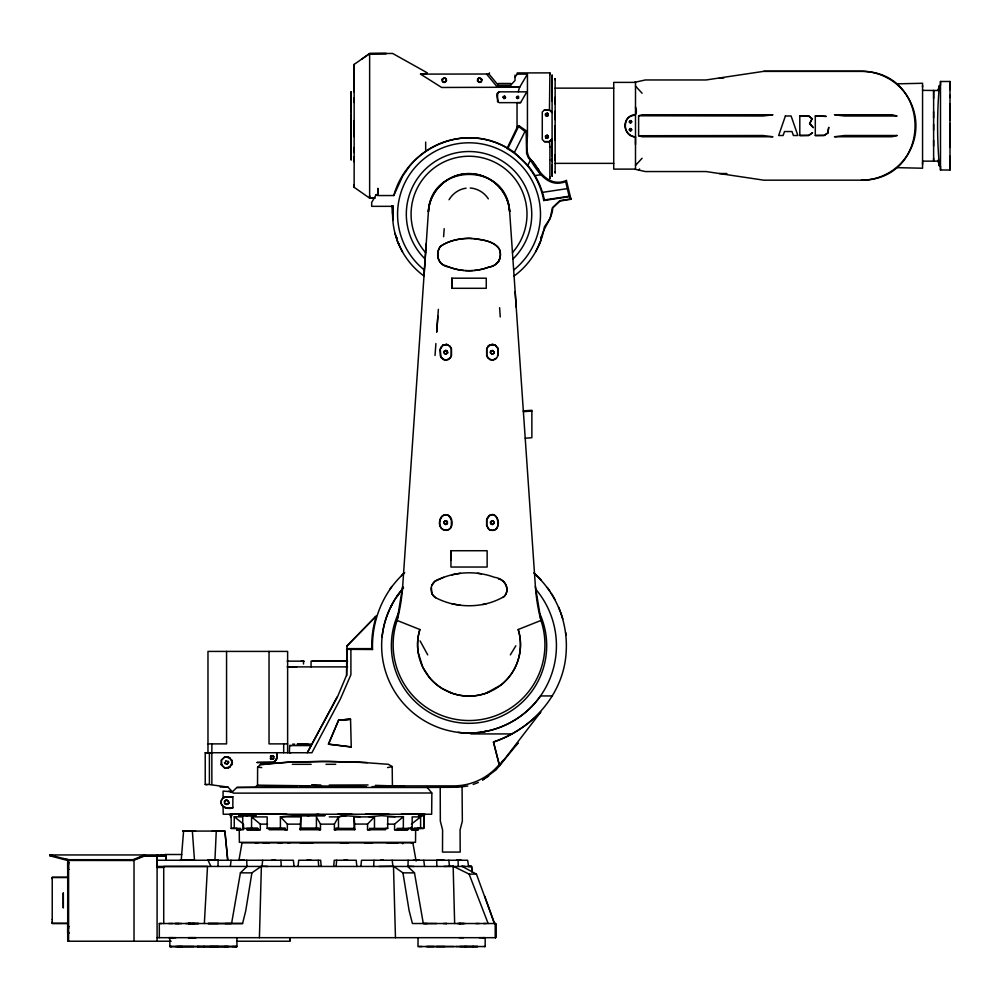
<?xml version="1.0" encoding="UTF-8"?>
<svg xmlns="http://www.w3.org/2000/svg" width="1000" height="1000" viewBox="0 0 1000 1000"><rect width="100%" height="100%" fill="white"/><g stroke="black" fill="none" stroke-linecap="round" stroke-linejoin="round"><path stroke-width="1.5" d="M52.225 919.438L52.225 923.425L67.713 923.425L52.225 923.425L52.225 921.938M67.713 923.225L67.713 933.2L68.6 933.25L67.725 928.213L68.6 926.263L67.713 933.225L68.6 933.225L67.725 928.25L67.713 933.225L68.6 933.225M67.713 907.987L67.713 903.05M67.713 921.938L67.725 933.213L68.425 927.837L67.713 933.2M68.6 869.463L67.725 867.537L68.6 862.487L67.725 862.513L67.725 876.812L68.6 862.487L67.713 862.5L67.713 869.463L68.6 869.2M157.088 941.225L157.088 855.837L143.363 855.837L134.025 860L134.025 941.225M316.413 828.4L316.425 817.013L320.487 824.137L320.487 829.725L318.988 829.725L319.125 828.413L316.413 828.4L300.363 828.4L300.188 829.725L300.788 816.9L280.4 816.812L280.413 828.4M351.112 144.55L351.138 155.812L351.112 150.512M351.112 142.988L351.112 114.312M351.112 112.55L351.112 103.025M351.112 98.275L351.112 106.962L351.112 91.762L351.112 94.725M369.637 197.55L375.138 198.113L369.675 198.162L354.15 187.325L354.15 64.412L369.637 53.587L392.638 53.45L427.362 72.875M354.15 161.788L354.15 156.8M354.15 152.562L354.15 147.6M354.15 136.662L354.15 120.588M354.15 102.487L354.15 97.938M354.15 92.075L354.15 67.1M369.637 195.625L369.637 198.113L369.637 53.6L386.325 53.55L369.637 53.6L361.9 59M450.925 560.413L450.925 550.737L487.137 550.725L487.137 567.038L450.925 567.038L450.925 550.725M451.388 519.35L451.375 525.588L450.462 528.138C447.7 531.912 441.362 530.688 440.25 526.138C438.225 520.788 441.962 512.362 448.512 515.425L451.388 519.35L448.512 515.425M451.812 288.3L451.812 278.188L486.262 278.188L486.262 288.3L451.812 288.3L451.812 278.188M486.688 519.338L486.675 525.525L488.787 529.338C504.8 536.575 497.113 502.488 486.712 519.125L486.662 525.425L489.1 529.575C492.375 531.587 496.85 529.812 497.825 526.1C499.812 520.763 496.1 512.4 489.575 515.413L486.688 519.338L489.575 515.413M519.688 87.2L441.65 87.475L420.525 74.112L488.975 74.013L498.25 85.275L510.6 85.275L510.6 83.488L498.25 83.488L497.425 87.2L519.688 87.2L527.438 74.125L517.238 74.125L515.025 77.112M552.112 158.475L552.1 176.35L552.1 172.675M552.1 156.1L552.1 78.188L552.1 78.95M552.1 139.075L552.1 161.588M552.1 79.65L552.1 75.163L552.1 94.663M552.1 164.7L552.1 173.25L552.1 172.55M552.1 101.05L552.1 94.887M555.138 79.737L555.138 78.612L555.138 172.9L555.138 171.775M555.138 160.512L555.138 154.775M555.138 140.175L555.138 125.75M555.138 119.6L555.138 111.275M555.138 103.987L555.138 97.25M635.5 144.588L635.5 136.9C628.1 136.562 622.85 128.275 625.812 121.45C629.087 112.013 639.438 119.675 635.5 106.912M922.562 164.375L922.562 162.35M922.562 87.137L922.562 85.55M933.625 90.675L933.625 98.475M933.625 130.162L933.625 124.113M933.625 145.988L933.625 140.325M933.625 117.837L933.625 111.713M950 166.137L950 170L940.487 170.012L940.487 81.487L950 81.5L950 85.375M950 170L950 169.2M950 147.45L950 128.6M950 165.087L950 156.263M950 134.987L950 167.525M950 134.2L950 123.425M950 120.188L950 106.575M950 105.412L950 103.975M950 95.25L950 128.012M950 89.663L950 83.975M351.125 99.25L351.138 95.688L351.112 100.988M354.15 64.412L354.15 68.4M549.913 160.287L549.862 178.675L549.888 176.938M933.625 158.15L933.625 161.175L938.125 161.112L939.312 165.5L938.112 160.075M939.412 85.512C937 111.825 937 140.1 939.412 166M67.487 860.45L132.912 860.5L144.963 855.85L161.5 855.837L161.525 854.95L164.562 855.537M351.138 125.625L351.112 129.75L351.112 108.513M940.475 85.175L940.487 81.487M52.225 878.875L52.237 877.4L67.713 877.425M297.213 786.625L236.887 787.463L232.4 791.838L223.088 791.087L223.05 798.025C216.85 804.538 226.612 810.387 232.85 807.825L232.85 796.762L225.787 796.775L223.05 798.025L225.787 796.775L232.85 796.762M255.8 786.612L257.525 785.175L257.625 767.163L260.5 764.463L287.913 762.275L321.575 761.438L357.925 762.087L388.413 764.312L392.188 766.562L392.425 785.888L453.162 785.9A59.538 59.538 0 0 0 499.212 764.55L493.475 742.038A123.713 123.713 0 0 0 540.825 711.975L499.5 765.675L499.212 764.55M289.8 941.225L289.825 937.688L289.825 941.225L236.725 941.225M346.675 675.612L346.975 645.95L376.012 616.263L376 617.137A97.3 97.3 0 0 0 372 638.438L371.675 648.637L372.537 649.5C371.538 620.887 383.025 591.962 404.55 572.875M403.312 828.4L403.413 816.637L387.713 816.9L387.713 828.4L369.5 828.4L370.05 829.725L367.537 829.725L367.575 824.062L374.475 816.9L354.087 816.9L354.087 828.4M540.95 237.55L540.925 240.375L539.225 244.112M165.938 860.25L165.912 854.95L161.525 855.837L161.513 854.95L161.525 855.825L166.012 855.837L165.938 860.25L165.912 854.95L50.012 854.95L50.012 855.837L67.713 860.5L67.725 859.7L50.012 854.95L50.012 855.837M218.038 866.45L218.088 860.25L217.45 860.25M161.5 855.837L161.513 854.95M236.887 787.463L427.262 787.475L431.863 793L431.662 814.237L223.225 814.237L223.062 806.575L226 807.85M227 800.062L224.562 801.038L224.575 803.337L226.125 804.525L228.512 803.587L228.538 801.25L226.075 800.1L224.575 801.25L224.613 803.6L227.037 804.488L228.962 802.8L227.938 800.562L226.075 800.1M415.65 830.2L415.513 842.337L239.375 842.337L239.237 830.2M418.075 937.688L417.962 946.538L485.175 946.538L485.175 937.688L479.275 937.688M431.362 587.688L432.1 594.163L435.613 597.7A73.037 73.037 0 0 0 451.9 603.763C469.412 607.863 488.775 605.712 504.275 596.413C511.225 588.7 503.675 578.05 494.425 577.312C475.462 570.237 453.663 571.55 435.675 580.825C429.7 584.038 429.513 594.513 435.613 597.7M132.912 860.5L132.925 859.7L144.9 854.95M303.512 664.013L303.575 661.15M540.837 237.087L540.988 240.037C542.25 228.012 552.137 220.025 552.762 207.9L560.025 201.012L570.975 199.275L569.925 196.562L543.763 200.538A76.013 76.013 0 0 0 507.062 148.463L517.038 127.537L517.038 102.662L520.6 102.638L526.838 91.838L499.175 91.838L497.6 92.987C495.112 95.412 500.438 105.688 497.525 101.275M517.238 74.125L517.238 72.925L549.9 72.888L549.9 74.538M635.5 136.9C622.025 136.6 621.912 114.987 635.5 114.6M407.975 866.45L408.137 860.25M545.55 115.375L545.588 113.787L547.625 113.287L548.25 115.412C547.212 117.487 543.612 114.175 547.325 116.2M259.413 937.688L261.388 866.225L267.838 866.45M291.363 745.5L289.613 745.575L289.4 752.738L290.863 752.738M629.375 122.037L630.262 120.55L631.675 121.512L630.812 122.987L629.375 122.037L630.8 120.588L631.688 122.037L630.275 122.95L629.388 121.512M629.375 130L630.262 128.512L631.675 129.475L630.812 130.963L629.375 130L630.8 128.55L631.688 130L630.275 130.912L629.388 129.475M195.538 831.05L182.738 831.1L224.838 831.05L227.75 860.3L224.938 831.05L216.275 831.012L214.925 860.25L207.587 860.25M277 757.6L274.575 762.312L257.062 762.475L274.575 762.312L277 757.6L277 752.738L276.938 758.938L274.075 762.362M204.35 923.525L207.512 866.45L163.725 866.5L163.725 923.525M392.6 213.162L392.975 206.337L371.688 206.337L371.688 202.438L376.175 194.688L377.912 194.275L377.863 188.325L377.887 194.35M373.638 866.45L373.975 860.25M570.975 199.275L566.425 180.45C550.325 187.237 540.15 173.725 532.925 161.838C524.1 154.925 527.675 142.7 527.438 133.088L527.438 74.125M437.837 316.137L436.725 332.188L438.363 309.375M426.213 243.688L424.087 274.675M503.237 97.625L503.862 96.325L505.275 96.7L505.35 98.1L504.025 98.55L503.288 96.8L504.775 96.337L505.462 97.212L505.163 98.275L503.775 98.45L503.288 96.8L504.775 96.337L505.462 97.212M402.663 586.55L428.425 211.562A40.712 40.712 0 0 1 469.038 173.637C481.85 173.575 494.438 180 501.938 190.387A42.05 41.35 -34.8 0 1 508.413 204.037L509.637 211.475L535.4 586.55A182.525 182.525 0 0 0 540.962 620.438A75.9 75.9 0 0 1 469.038 720.537A75.9 75.9 0 0 1 397.1 620.438L402.663 586.55A182.525 182.525 0 0 1 397.1 620.438L419.85 629.513A51.425 51.425 0 0 0 469.05 696.087A51.425 51.425 0 0 0 518.188 629.525M443.612 236.713L444.188 228.663M435.025 355.487L435.9 343.55M224.462 767.675L228.363 767.875L231.575 764.987L231.925 760.337L228.225 757.038L224.462 757.262L221.2 760.3L221.525 765.113L224.7 768.025L229.862 767.062L232.35 762.362L231.925 760.337M180.175 860.25L181.225 860.25L183.575 831.05L182.712 831.05L183.575 831.05M336.138 866.45L336.637 860.25M333.675 866.45L334.25 860.25L356.2 860.25L356.838 866.45M298.05 866.45L298.688 860.25L320.637 860.25L321.213 866.45M221.525 765.113L221.588 759.862L224.75 756.912L229.775 757.862L232.35 762.362L231.575 764.987M360.838 866.45L361.525 860.25L467.638 860.25L468.638 866.45L471.538 866.425L472.2 872.188L471.488 866.45L393.15 866.45M549.9 72.888L549.462 109.887L552.1 112.587L549.325 109.838L544.475 109.838L542.275 112.025L542.275 139.488L544.475 141.675L549.325 141.675L552.1 138.925L549.325 141.675M261.962 866.45L262.688 860.25M230.338 866.45L231.1 860.25M827.712 133.1L828.737 127.45L827.712 133.1L824.212 135.4L815.3 135.512L815.3 115.988L826.075 116.375L815.3 115.988M403.413 816.637L394.575 824.137L394.575 829.725L407.812 829.725L408.013 828.4L412.163 828.4L412.163 816.9L420.6 816.9L420.6 828.4L414.012 828.4L414.412 829.725L417.788 829.725L418.175 828.388L423.713 828.4L424.275 816.9L423.713 828.4L414.012 828.4M261.388 866.225L251.9 872.862L245.725 910.875L242.575 923.512L159.3 923.525L159.325 937.688M382.05 637.238C383.963 619.087 391.438 601.587 403.55 587.913M497.812 355.788L497.8 348.1L495.238 345.312L492.775 344.412L488.638 345.637L486.7 348.725L486.7 355.825L489.975 359.712L492.837 360.112L495.462 359.188L497.337 356.95L497.863 354.487L497.8 348.1M247 866.45L240.413 872.85L231.575 923.525L242.575 923.512M238.912 860.45L242.025 842.788L282.162 842.775M545.575 115.612L545.588 113.787M570.513 198.962L559.85 200.65L552.413 207.7L550.112 218.6L544.412 226.875A76.438 76.438 0 0 1 514.1 275.988M273.788 756.5L273.188 759.262L270.438 758.688L271.125 755.9L273.788 756.5L270.487 756.488L271.112 759.312L273.837 758.675L273.188 755.938M419.85 629.513L418.325 635.925A55.237 52.688 -19.6 0 0 417.6 644.137A55.637 53.325 9.6 0 0 418.175 652.362L422.762 667.2L429.312 677.35A52.337 50.237 -0.3 0 0 441.938 688.4L452.188 693.263A49.5 47.462 0 0 0 485.875 693.275L500.75 685.163A52.65 50.512 0.2 0 0 508.762 677.337C519.625 664.262 523.325 645.738 518.212 629.513L540.962 620.438L535.4 586.55M230.463 816.838L231.175 816.9L231.175 828.4L240.562 828.4L240.875 829.725L236.762 829.737L237.1 828.4M518.25 91.838L519.45 87.475M638.612 135.738L763.037 135.512L772.938 136.75L642.087 136.75L638.612 135.738L638.612 115.775L642.087 114.763L772.938 114.763L763.037 116L638.612 115.775M938.112 90.512L939.312 86L938.112 90.512L922.562 90.363M517.725 126.15L518.3 127L519.462 126.088L517.725 126.15L517.038 127.537M375.288 618.862L376.012 616.263L346.975 645.95M354.15 184.762L354.15 187.325M497.562 101.425L497.6 92.987M473.713 238.512C482.413 240.113 494.038 240.863 499.288 248.962C502.575 256.962 498.387 265.65 489.487 266.887A56.5 56.487 -1.8 0 1 448.575 266.887C438.338 265.988 434.637 253.675 440.5 246.325C448.663 240.538 459.175 238.663 469.025 238.325C479.3 239.262 493 239.887 499.363 249.1C502.713 257.6 497.7 266.05 488.55 267.238A56.513 56.513 0 0 1 474.338 270.462M338.625 720.088L350.55 719.287L338.675 720.037L328.462 744.163L351.25 746.925L350.55 719.287L338.625 720.088L328.462 744.163L351.25 746.95M224.875 763.675L225.863 760.625L228.688 762.212L227.2 764.338L224.425 762.738L227.25 764.262M227.2 764.338L228.225 761.25L228.688 762.212M639.163 170.175L639.575 168.938M157.225 855.9L157.562 854.95L157.887 855.825L157.562 854.95L157.137 855.825M516.5 97.65L516.912 96.55L518.175 96.35L518.275 98.387L516.5 97.65L517.337 98.525L518.763 98L518.175 96.35M810.25 123.675L813.325 127.7L809.6 123.85L812.087 118.725L808.763 116.037L799.8 115.988L799.8 135.512L808.737 135.463L812.575 132.725L808.713 135.4L799.8 135.512M500.1 257.863L498.663 261.613L496.362 263.7M431.7 585.6L435 581.15L443.6 577.325M251.562 828.4L251.562 816.9L267.162 816.9L267.162 828.4L285.375 828.4L284.825 829.725L287.35 829.725L287.35 824.137L280.4 816.812L294.137 815.588L324.837 815.575L294.137 815.588M337.163 696.912L307.288 752.738L337.587 696.637L346.55 675.275L346.863 648.637L371.675 648.637M376.175 194.688L377.887 195.562L393.787 195.538C406.85 147.65 464.087 122.3 507.013 147.887M393.787 195.538L402.775 175.912L409.288 166.562A76.438 76.438 0 0 1 507.262 148.062M257.2 829.737L257.825 828.4L246.875 828.4L247.075 829.725L260.3 829.725L260.3 824.137L251.562 816.9M488.975 74.013L489.513 72.875M507.062 148.463L507.987 148.188L518.3 127M543.763 200.538L544.375 199.975C541.875 187.288 535.975 175.362 527.825 165.362L530.413 160.037L528.438 157.925L526.625 153.537L526.15 132.425L519.225 126.962M535.6 251.825L539.875 243.038M809.6 123.85L812.087 118.725L808.625 116.025M527.825 165.362L514.425 152.438L525.237 130.938M515.837 645.8L510.35 654.887M499.5 765.675L493.462 742C532.312 729.35 563.925 693.8 566.15 652.2A97.3 97.3 0 0 0 534.663 573.825M338.475 816.9L334.387 824.137L334.387 829.725L335.9 829.725L335.763 828.413L338.475 828.4L338.475 816.9L342.45 815.575L346.35 815.562L338.475 816.9L329.275 816.888M228.512 803.587L228.962 802.8M449.062 199.737C452.625 193.588 459.012 189.1 466.087 188.2M569.925 196.562L569.113 196.225L565.675 181.588L566.425 180.45M397.113 596.55L398.888 594M390.025 588.975L391.725 586.538M501.075 762.9L502.975 760.425M514.888 746.35L518.1 743.012L496.075 769.837L482.75 779.837M517.337 98.525L516.912 96.55M510.6 85.275L515.025 80.475L515.025 75.088M635.5 165.413L642.087 158.275M401.45 575.575L404.625 572.612M442.863 345.288L440.2 349.4L440.275 355.838L443.237 359.525L445.812 360.15L450.025 358.237L451.375 355.838L451.375 348.725L449.862 346.2L446.65 344.375L442.863 345.288L446.65 344.375L449.7 346.062L451.375 348.725L451.375 355.838L450.2 358.025L448.1 359.712L445.225 360.112L441.1 357.65L440.213 349.5L440.875 347.15L443.675 344.862L446.987 344.6M545.538 114.05L546.413 113.238L548.2 113.688M270.487 756.488L271.125 755.9M497.55 93.175L499.188 91.838M547.238 138.312L548.35 136.2L547.013 135.238L545.588 136.062L545.65 137.875L548.413 137.387L547.625 135.438L545.525 135.95L545.8 137.863L547.825 138.075L548.35 136.2L547.013 135.238M420.6 816.9L411.4 824.137M502.85 597.513C510 592.875 507.163 580.125 498.462 578.95M496.463 358.25L492.25 360.15L488.038 358.237L486.7 355.825L486.7 348.725L488.638 345.637L492.775 344.412L495.562 345.5L497.75 348.338M827.962 132.8L824.237 135.463L815.3 135.512M516.562 96.938L518.612 96.7M488.638 776.075L482.625 779.912M548.25 115.412L547.625 113.287M546.875 116.237L548.4 115.325M228.363 767.875L229.862 767.062M488.338 346.075L491.7 344.45L495.562 345.5M487.137 692.8L488.925 692.1M225.787 796.787L223.05 797.862L221.287 800.438L221.1 803.6L222.625 806.225L225.113 807.725L232.85 807.825M473.175 784.463L478.4 782.425M232.4 791.838L227.875 787.05L208.25 784.412A664.762 73.25 -90 0 1 205.225 784.438L205.225 752.738L208.088 752.738M763.812 71.325L863.637 71.325C932.087 73.925 932.25 177.562 863.713 180.175L763.812 180.175L706.087 171.55L645.312 171.55L634.4 169.112L613.725 169.112L613.725 82.387L634.412 82.387L645.312 79.963L706.087 79.963L763.812 71.325L861.5 71.325A54.425 54.425 0 0 1 915.925 125.75A54.425 54.425 0 0 1 861.5 180.175M634.4 82.387L635.5 82.15L635.5 169.363M482.713 604.525L486.25 603.75M387.562 767.588L392.188 766.562M451.85 574.8L460.387 573.263M253.525 814.237L246.737 815.65L238.787 815.612L256.125 815.588L246.737 815.65L241.275 814.237M467.812 786.012L457.713 787.237L426.613 787.463M565.675 181.588C548.375 188.463 538.062 172.325 530.413 160.037M535.013 175.613L540.763 174.737M542.537 192.362L567.275 188.612M544.375 199.975L569.113 196.225M426.238 73.487L420.525 74.112M307.6 815.675L318.712 814.237M368.975 816.762L381.65 815.662L395.2 816.688M523.337 410.875L531.862 410.288L531.862 437.738L525.212 438.2M523.387 411.662L531.862 411.075M897.35 83.837L922.562 83.275L922.562 168.225L897.35 167.662M443.775 866.45L453.15 866.237L469.125 874.1L476.438 874.1L494.462 923.525L495.562 923.525L495.575 937.688L157.088 937.688M220.162 787.05L227.875 787.05M311.887 744.112L297.387 744.212M329.275 785.075L368.05 784.95M68.6 869.412L67.725 867.575L67.713 862.5L68.6 862.5M379.1 866.45L393.488 866.25L402.938 872.862L414.487 872.862L423.3 923.525M544.475 141.675L549.487 141.613L549.913 146.9M367.575 824.062L354.688 824.062L354.087 816.9M414.812 860.25L413.312 860.25M444.325 860.263L440.312 860.25M375.175 617.15L376 617.137M289.613 745.575L310.988 745.575M419.625 860.25L415.575 860.25M212.2 831.05L216.275 831.012M461.225 860.25L457.262 860.25M297.262 744.262L307.95 744.212M467.987 866.45L471.538 866.425M425.625 946.538L433.888 946.538M236.762 829.737L239.438 829.725L237.1 829.725L236.713 828.388L231.175 828.4M177.475 946.538L199 946.538M231.887 946.538L236.938 946.538L236.938 937.688M204.625 946.538L197.325 946.538L236.938 946.538L175.55 946.538M459.888 946.538L477.713 946.538L472.438 946.538M315.387 661.137L312.288 661.15L314.825 661.15M229.988 814.237L286.837 814.237M440.7 860.25L436.688 860.263L436.838 866.45M192.413 923.538L198.625 923.525L188.212 923.525L189.638 923.525M209.838 946.538L218.4 946.538M436.488 946.538L444.738 946.538M296.712 666.9L287.113 666.9L347.625 666.888M300.3 786.637L309.45 786.625M366.5 786.562L257.525 785.175M424.988 814.237L401.213 814.237M398.062 842.775L386.875 842.775M214.188 860.263L218.15 860.25M271.725 860.263L275.788 860.25L273.275 860.25M240.075 860.25L244.075 860.25L241.562 860.25M307.087 860.263L309.575 860.25M343.713 860.263L347.775 860.25L345.262 860.25M225.087 923.538L231.3 923.525L208.15 923.525L218.162 923.525M436.712 923.538L423.638 923.525L427.175 923.538M443.2 923.538L446.788 923.525L445.812 923.525M460.425 923.525L459 923.525L465.25 923.525M475.875 923.538L479.275 923.525M463.6 937.688L459.363 937.688M193.762 946.525L169.887 946.538L169.812 937.688M179.062 946.538L182.45 946.538M235.575 946.538L236.938 946.538M427.225 946.538L454.012 946.538M455.875 946.538L457.625 946.538M458.3 946.538L466.55 946.538M719.412 77.962L723.913 77.962M555.138 88.138L613.725 88.138M499.062 102.662L520.6 102.638M922.562 161.137L933.625 161.137L933.625 90.337M555.138 163.363L613.725 163.363M719.412 173.538L726.912 173.538M346.55 649.338L372.537 649.5M301.275 661.15L303.825 661.15L287.113 661.15M347.262 661.15L313.925 661.15M347.625 661.15L311.075 661.15L311.075 666.9M552.375 695.938L540.5 695.938C522.388 721.95 489.588 736.5 458.15 732.362M470.8 733.925L511.7 733.925M207.975 743.888L226.562 743.888L226.562 651.413M287.625 743.888L269.037 743.888L269.037 651.413M205.225 752.738L211.838 752.738L211.9 743.888M292.337 764.312L311.175 764.312M372.163 786.625L400.037 786.6M337.575 814.237L352.075 814.237M365.475 814.237L389.175 814.237M423.537 815.6L418.488 815.6L424.588 815.625L419.3 814.237M260.3 824.137L267.575 824.137M287.35 824.137L300.188 824.137M320.487 824.137L334.387 824.137M387.312 824.137L394.575 824.137M257.825 828.4L242.725 828.4L242.725 816.9L234.25 816.725L234.275 828.4M267.162 828.4L285.375 828.4M335.763 828.413L354.513 828.4L354.7 829.725L354.688 824.062M412.163 828.4L397.05 828.4L397.675 829.737M300.363 828.4L319.125 828.413M237.1 829.725L243.487 829.725L243.487 824.137L234.25 816.725M247.075 829.725L260.3 829.725M287.35 829.725L269.288 829.725L269.163 828.388M300.188 829.725L320.487 829.725M334.387 829.725L354.7 829.725M367.537 829.725L385.588 829.725L385.725 828.388L387.713 828.4M394.575 829.725L407.812 829.725M411.4 826.925L411.4 829.725L417.788 829.725M287.812 842.788L412.85 842.788L416.112 861.1M263.012 842.775L269.237 842.788M277.863 842.775L289.775 842.788M300.125 842.775L313.025 842.788M364.363 842.788L372.5 842.788M164.913 854.5L181.7 854.5M165.938 855.837L165.912 854.95L165.925 855.8L157.088 855.837L157.088 867.463L163.725 867.463M132.925 859.7L67.713 859.7L63.288 858.512M157.088 860.25L293.363 860.25L294.05 866.45M181.225 860.25L194.475 860.25L192.362 831.05M307.113 860.25L311.175 860.263M380.625 860.25L383.137 860.25L381.6 860.25M157.088 866.438L392.925 866.45L392.2 860.25M67.713 877.387L52.237 877.4L52.225 919.475M159.338 923.538L161.663 923.525M168.663 923.525L172.9 923.525M188.575 923.525L191.275 923.525M185.5 923.538L194.45 923.525M175.95 937.688L168.663 937.688M169.725 937.688L172.975 937.688M188.225 937.688L195.863 937.688L188.575 937.688M171.15 941.225L67.713 941.225L67.713 859.25M171.762 946.538L169.887 946.538L178.388 946.538M418.775 946.538L422.1 946.538M464.55 946.538L473.787 946.538M484.038 946.538L485.175 946.538M325.988 764.3L335.737 764.312M315.788 786.625L322.163 786.637M411.4 829.725L414.412 829.725M340.3 842.775L348.45 842.788M411.15 842.775L412.85 842.788M255.062 842.775L258.1 842.788M456.587 860.25L459.075 860.263M240.413 872.85L251.9 872.862M457.225 923.525L463.6 923.525M483.512 923.525L486.225 923.525M174.55 923.525L175.6 923.525M176.4 923.525L181.637 923.538M482.925 937.688L485.175 937.688M203.287 946.538L229.25 946.538M224.275 946.538L227.662 946.538M415.375 829.725L418.125 829.737L417.788 828.4M175.425 923.525L179.013 923.538M799.8 115.988L808.763 116.037M415.438 829.725L418.125 829.737M375.3 785.362L392.425 785.888M544.475 109.838L549.325 109.838M294.738 744.212L292.688 744.125M320.775 785L311.725 784.9L318.925 785.95M264.1 764.55L260.5 764.463L290.65 761.988L328.612 761.413L367.337 762.588M413.963 866.45L407.512 866.213L414.487 872.862M472.375 238.463C461.362 237.887 449.712 240.125 440.487 246.325C435.625 252.475 437.05 263.925 445.825 265.725A56.513 56.513 0 0 0 463.725 270.462M393.95 785.95L404.525 786.55M342.45 815.575L360.312 816.675M464.875 866.45L461.75 866.2L476.438 874.1M257.625 767.163L261.725 767.588M460.487 605.3L451.9 603.763M477.562 573.25L481.375 573.787M470.213 188C477.55 188.525 484.425 192.65 488.338 198.875M462.075 787L462.337 821.1L460.075 829.95L460.188 852.075L442.488 852.075L442.6 829.95L440.325 821.1L440.213 787.675M50 854.95L52.95 855.738M449.137 692.1L450.925 692.8M228.938 791.087L233.688 793.138L431.7 793M228.225 757.038L229.775 757.862M507.987 148.188L514.425 152.438M519.462 126.088L525.962 130.562L526.85 132.238L527.013 140.338M533.8 572.913L538.138 576.862A97.513 97.513 0 0 1 541.05 579.913M270.438 758.688L271.112 759.312M221.112 764.188L224.7 768.025M635.5 86.088L642.087 93.238M529.05 157.55L535.1 164.525L539.175 171.012M486.637 74.112L497.425 87.2M427.725 654.887L420.1 640.925M328.775 743.162L329.6 744.362M402.175 842.775L402.837 843.775M399.312 244.7L397.312 241.088L396.962 237.488M398.162 242.963L402.463 251.825M208.062 860.25L210.925 866.45M538.075 168.612L540.413 173.988M488.137 923.525L469.125 874.1M484.775 896.25L494.45 923.487L495.575 923.525L495.575 937.688L495.575 923.525L412.425 923.525L409.087 910.512L402.938 872.862M395.05 233.463L396.9 239.513M67.713 862.513L68.425 867.862M423.775 860.25L424.55 866.45M448.8 860.25L449.55 866.45M509.637 211.475C507.413 161.625 430.112 162.425 428.4 211.85C429.225 191.012 448.2 173.2 469.038 173.637A40.712 40.712 0 0 1 509.65 211.562M318.238 860.25L318.75 866.45M499.6 307.712L500.262 316.938M515.15 291.65L516.2 307.162M280.912 860.25L281.25 866.45M458.05 860.25L458.288 866.45M391.825 205.775L393.113 219.875L393.113 205.888M454.65 923.525L453.15 866.237M393.488 866.25L395.462 937.688M246.75 860.25L246.9 866.45M940.487 170.012L940.475 166.337M950 81.5L950 82.3M351.112 138.95L351.112 148.7M351.112 152.463L351.112 159.838L351.112 122.338M211.838 752.738L211.863 784.4M209.4 752.738L209.412 784.125M950 86.425L950 97.525M425.675 142.088L425.675 151.3M374.475 816.9L374.475 828.4M350.9 649.488L350.9 674.737L340.462 698.825L311.913 752.738L207.975 752.738L207.975 651.413L287.625 651.413L287.625 752.738M300.788 816.9L300.788 828.4M283.688 743.888L283.688 752.738M68.6 860L68.6 941.225M473.013 270.575A56.513 56.513 0 0 1 465.05 270.575M425.6 252.587A57.962 57.962 0 0 1 428.9 172.387A57.962 57.962 0 0 1 509.175 172.387A57.962 57.962 0 0 1 512.463 252.587M485.875 731.275A87.263 87.263 0 0 1 483.038 731.787M390.812 606.987A87.263 87.263 0 0 1 392.25 604.212M547.325 587.537A97.513 97.513 0 0 1 549.788 591M551.337 593.375A97.513 97.513 0 0 1 554.913 599.487M558.6 607.112A97.513 97.513 0 0 1 560.188 611.025M560.675 612.337A97.513 97.513 0 0 1 562.825 618.975M565.638 632.388A97.513 97.513 0 0 1 565.962 635.05M535.975 589.487A87.387 87.387 0 0 1 528.962 709.262A87.387 87.387 0 0 1 408.988 709.15A87.387 87.387 0 0 1 402.2 589.362M207.3 784.55A664.538 75.462 -90 0 1 205.225 784.425M539.612 613.275A77.65 77.65 0 0 1 469.038 723.312A77.65 77.65 0 0 1 398.45 613.275M423.963 275.988A76.438 76.438 0 0 1 393.013 206.337M424.137 269.85A71.463 71.463 0 0 1 416.75 165.538A71.463 71.463 0 0 1 521.312 165.538A71.463 71.463 0 0 1 513.925 269.85M425.188 259.1A62.725 62.725 0 0 1 424.513 170.062A62.725 62.725 0 0 1 513.55 170.062A62.725 62.725 0 0 1 512.875 259.1M549.938 159.8A56.125 1.55 -89 0 1 549.938 146.525M63.312 903.475L63.288 907.987L63.288 892.825L63.312 903.475M442.238 79.112L442.863 81.95L444.75 82.425L446.287 81.25L445.675 78.412L443.775 77.938L442.238 79.112M444.113 351.388L444.625 353.75L445.8 354.15L447.488 353.162L446.975 350.8L445.8 350.4L444.113 351.388M481.887 79.662L481.688 81.25L480.15 82.425L477.425 80.7L477.638 79.112L479.175 77.938L481.887 79.662M494.113 351.838L493.95 353.162L492.262 354.15L490.575 353.162L490.412 351.838L491.087 350.8L493.15 350.613L494.125 352.7L493.438 353.75L492.262 354.15L490.4 352.7L490.575 351.388L492.262 350.4L494.113 351.838M490.575 521.737L491.087 524.1L492.262 524.513L493.95 523.513L493.438 521.15L492.262 520.75L490.575 521.737M444.113 521.737L444.637 524.1L445.8 524.513L447.488 523.513L446.975 521.15L445.8 520.75L444.113 521.737M440.8 517.8C433.862 532.5 456.025 535.212 451.35 519.138C450.225 514.263 443.05 513.288 440.8 517.8M785.4 115.988L778.65 135.512L783.112 135.512L784.5 131.537L792.013 131.537L793.388 135.5L797.875 135.512L791.112 115.988L785.4 115.988M446.488 80.7L443.812 82.45L442.238 81.25L442.025 79.662L444.712 77.9L446.287 79.112L446.488 80.7M478.263 78.412L477.638 81.25L479.212 82.45L481.062 81.95L481.688 79.112L480.112 77.9L478.263 78.412M447.663 352.713L445.8 354.15L444.113 353.162L443.938 351.85L445.8 350.4L447.488 351.388L447.663 352.713M444.625 521.15L444.113 523.513L445.8 524.513L446.975 524.1L447.488 521.737L445.8 520.75L444.625 521.15M494.113 523.062L492.262 524.513L490.575 523.513L490.4 522.2L492.262 520.75L493.95 521.737L494.113 523.062M897.087 135.512L891.875 136.75L834.475 136.75L844.388 135.512L897.087 135.512M891.888 114.75L834.475 114.763L844.388 116L897.087 116L891.888 114.75M231.762 815.612L230.263 815.55L231.762 815.612M68.6 926.5L67.713 926.312L68.6 926.525"/></g></svg>
